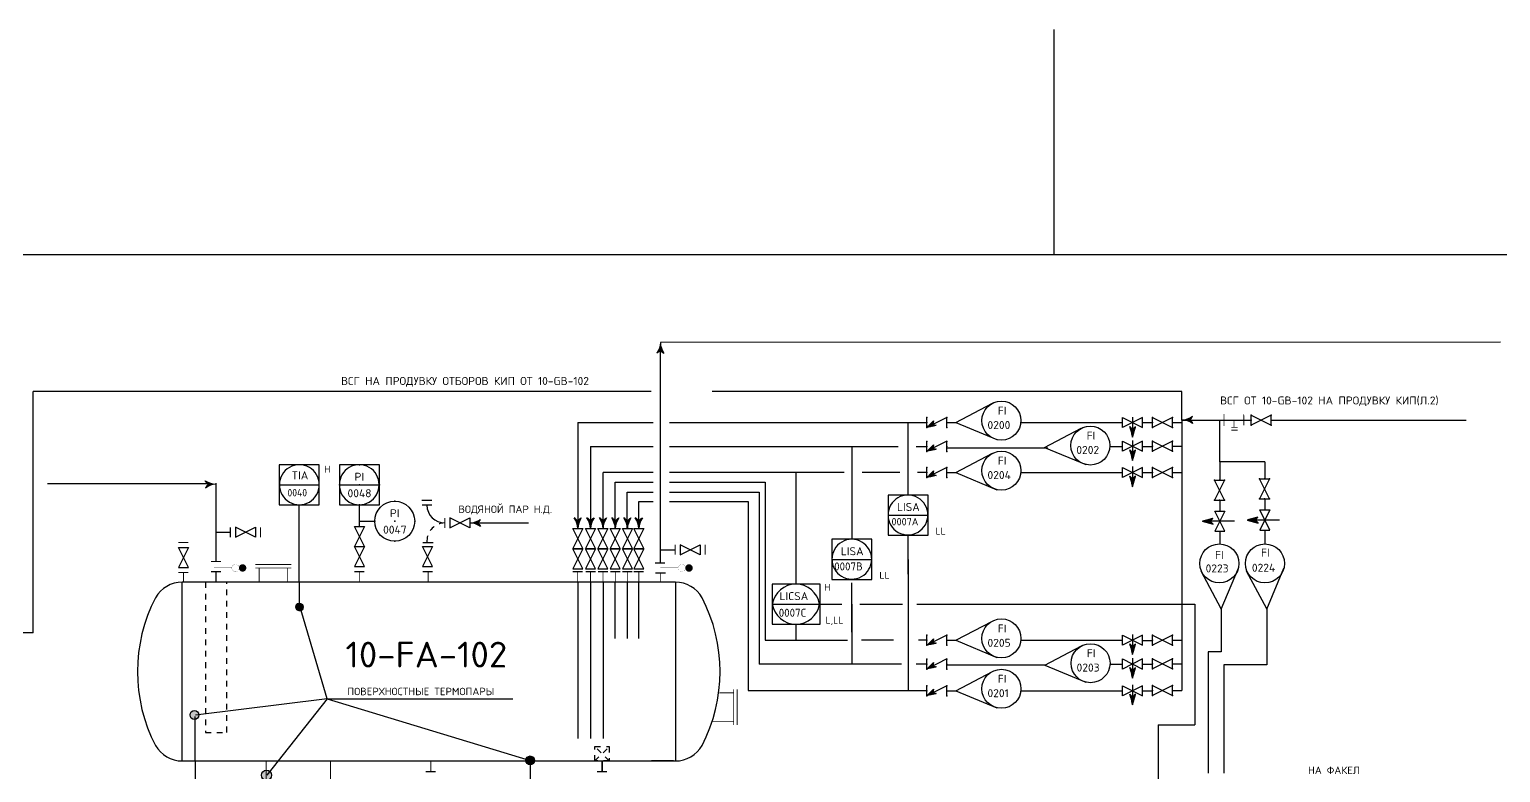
# Model space of a CAD drawing. Extents: x 270 to 589, y 86 to 206.
# Drawn here: x 354.51 to 380.24, y 106.54 to 119.53 of the extents above; entities that cross this region are included whole.
import ezdxf
from ezdxf.enums import TextEntityAlignment as Align

# ---------------------------------------------------------------- set-up
doc = ezdxf.new("R2010")
doc.units = 0
doc.header["$MEASUREMENT"] = 0
for name, pattern in [('DASH', [0.15625, 0.09375, -0.0625]), ('FUTURE', [0.25, 0.1875, -0.0625]), ('SDASH', [0.09375, 0.046875, -0.046875]), ('SOFTWARE', [0.6875, 0.5, -0.1875])]:
    doc.linetypes.add(name, pattern=pattern)
doc.layers.get('0').update_dxf_attribs({"linetype": 'CONTINUOUS'})
doc.layers.get('DEFPOINTS').update_dxf_attribs({"linetype": 'CONTINUOUS'})
for name, color, linetype in [('IN-ATTRIBS', 7, 'CONTINUOUS'), ('IN-EQUIPMENT', 7, 'CONTINUOUS'), ('IN-INST-TAP', 7, 'CONTINUOUS'), ('IN-INSTRUMENT', 7, 'SDASH'), ('IN-MAJ-PROC', 3, 'CONTINUOUS'), ('IN-MIN-PROC', 7, 'CONTINUOUS')]:
    doc.layers.add(name, color=color, linetype=linetype)
doc.styles.add('ATTRIBS', font='SIMPLEX', dxfattribs={"width": 0.8, "height": 0.125})
doc.styles.add('NARROW', font='simplex', dxfattribs={"width": 0.75, "height": 0.1})
doc.styles.add('S1', font='SIMPLEX.shx')
doc.styles.add('SIMPLEX', font='SIMPLEX')

# ---------------------------------------------------------------- blocks, each defined once
blk = doc.blocks.new('BUBTEXT')
at = {"layer": 'IN-ATTRIBS'}
for p in [(0, 0.25), (-0.25, 0), (0, 0), (0.25, 0), (0, -0.25)]:
    blk.add_point(p, dxfattribs=at)
at = {"layer": 'IN-ATTRIBS', "flags": 1}
for tag, style, width, p in [('IDNUM', 'ATTRIBS', 0.8, (0.009, 0.584)), ('DWGNO', 'ATTRIBS', 0.8, (0.003, 0.447)), ('FILENO', 'ATTRIBS', 0.8, (-0.003, 0.311)), ('LOC', 'ATTRIBS', 0.8, (-0.08, -0.422)), ('SIG', 'ATTRIBS', 0.8, (-0.087, -0.563)), ('INSTALL', 'ATTRIBS', 0.8, (-0.087, -0.699)), ('DATE', 'ATTRIBS', 0.8, (-0.088, -0.969)), ('SERV', 'ATTRIBS', 0.8, (-0.083, -0.838)), ('DES', 'NARROW', 0.75, (-0.087, -1.102)), ('CSYS', 'NARROW', 0.75, (-0.087, -1.243))]:
    blk.add_attdef(tag, text='', height=0.1, dxfattribs=dict(at, style=style, width=width)).set_placement(p, align=Align.CENTER)
at = {"layer": 'IN-ATTRIBS', "style": 'ATTRIBS', "flags": 1}
blk.add_attdef('SYSCDI', text='', height=0.1, dxfattribs=at).set_placement((-0.312, 0.312), align=Align.RIGHT)
at = {"layer": 'IN-ATTRIBS', "style": 'ATTRIBS'}
blk.add_attdef('SYSCDV', text='', height=0.1, dxfattribs=at).set_placement((-0.312, 0.141), align=Align.RIGHT)
at = {"layer": 'IN-ATTRIBS', "style": 'S1'}
for tag, p in [('A1', (0.323, 0.115)), ('XT', (0.324, 0.257)), ('A2', (0.323, -0.035)), ('A3', (0.323, -0.185)), ('RES', (0.323, -0.342))]:
    blk.add_attdef(tag, p, '', height=0.1, dxfattribs=at)
for tag, p in [('INSTTYPE', (0, 0.05)), ('TAGNUM', (0.002, -0.156)), ('MD', (0.402, -0.565)), ('SZ', (0.402, -0.696))]:
    blk.add_attdef(tag, text='', height=0.1, dxfattribs=at).set_placement(p, align=Align.CENTER)
blk = doc.blocks.new('VALVTEXT')
at = {"layer": 'IN-ATTRIBS'}
for p in [(0, 0.0625), (0, 0), (0.25, 0.0625), (0.25, 0), (0, -0.0625), (0.25, -0.0625)]:
    blk.add_point(p, dxfattribs=at)
at = {"layer": 'IN-ATTRIBS', "style": 'S1', "flags": 1}
for tag, p in [('IDNUM', (0.125, 0.5625)), ('DWGNO', (0.125, 0.4375)), ('FILENO', (0.125, 0.3125))]:
    blk.add_attdef(tag, text='', height=0.1, dxfattribs=at).set_placement(p, align=Align.CENTER)
at = {"layer": 'IN-ATTRIBS', "style": 'S1'}
for tag, p in [('MODE', (0.125, 0.078125)), ('SIZE', (0.125, -0.1875))]:
    blk.add_attdef(tag, text='', height=0.1, dxfattribs=at).set_placement(p, align=Align.CENTER)

msp = doc.modelspace()

# ---------------------------------------------------------------- hatches: boundary and pattern name
at = {"linetype": 'CONTINUOUS'}
h = msp.add_hatch(dxfattribs=at)
h.set_pattern_fill('ANSI31', color=2, scale=0.0014, style=0)
h.set_pattern_definition([(45, (177.5607955, 104.40487684), (-0.0001237436867, 0.0001237436867), [])])
edge = h.paths.add_edge_path()
edge.add_line((370.212, 112.575), (370.326, 112.687))
edge.add_line((370.326, 112.687), (370.31, 112.627))
edge.add_line((370.31, 112.627), (370.369, 112.611))
edge.add_line((370.369, 112.611), (370.212, 112.578))
h = msp.add_hatch(dxfattribs=at)
h.set_pattern_fill('ANSI31', color=2, scale=0.0014, style=0)
h.set_pattern_definition([(45, (181.48729447, 103.89669642), (-0.0001237436867, 0.0001237436867), [])])
edge = h.paths.add_edge_path()
edge.add_line((373.757, 112.588), (373.803, 112.408))
edge.add_line((373.859, 112.592), (373.806, 112.539))
edge.add_line((373.806, 112.539), (373.757, 112.588))
edge.add_line((373.806, 112.401), (373.859, 112.592))
h = msp.add_hatch(dxfattribs=at)
h.set_pattern_fill('ANSI31', color=2, scale=0.0014, style=0)
h.set_pattern_definition([(45, (177.5607955, 103.98797188), (-0.0001237436867, 0.0001237436867), [])])
edge = h.paths.add_edge_path()
edge.add_line((370.212, 112.158), (370.326, 112.27))
edge.add_line((370.326, 112.27), (370.31, 112.211))
edge.add_line((370.31, 112.211), (370.369, 112.194))
edge.add_line((370.369, 112.194), (370.212, 112.161))
h = msp.add_hatch(dxfattribs=at)
h.set_pattern_fill('ANSI31', color=2, scale=0.0014, style=0)
h.set_pattern_definition([(45, (181.48729447, 103.49030386), (-0.0001237436867, 0.0001237436867), [])])
edge = h.paths.add_edge_path()
edge.add_line((373.757, 112.182), (373.803, 112.002))
edge.add_line((373.859, 112.185), (373.806, 112.133))
edge.add_line((373.806, 112.133), (373.757, 112.182))
edge.add_line((373.806, 111.995), (373.859, 112.185))
h = msp.add_hatch(dxfattribs=at)
h.set_pattern_fill('ANSI31', color=2, scale=0.0014, style=0)
h.set_pattern_definition([(45, (177.5607955, 103.52999336), (-0.0001237436867, 0.0001237436867), [])])
edge = h.paths.add_edge_path()
edge.add_line((370.212, 111.7), (370.326, 111.812))
edge.add_line((370.326, 111.812), (370.31, 111.753))
edge.add_line((370.31, 111.753), (370.369, 111.736))
edge.add_line((370.369, 111.736), (370.212, 111.703))
h = msp.add_hatch(dxfattribs=at)
h.set_pattern_fill('ANSI31', color=2, scale=0.0014, style=0)
h.set_pattern_definition([(45, (181.48729447, 103.03232534), (-0.0001237436867, 0.0001237436867), [])])
edge = h.paths.add_edge_path()
edge.add_line((373.757, 111.724), (373.803, 111.544))
edge.add_line((373.859, 111.727), (373.806, 111.675))
edge.add_line((373.806, 111.675), (373.757, 111.724))
edge.add_line((373.806, 111.537), (373.859, 111.727))
h = msp.add_hatch(dxfattribs=at)
h.set_pattern_fill('ANSI31', color=2, scale=0.0014, angle=-90, style=0)
h.set_pattern_definition([(315, (366.51807988, 303.25188977), (0.0001237436867, 0.0001237436867), [])])
edge = h.paths.add_edge_path()
edge.add_line((375.21, 110.982), (375.029, 110.936))
edge.add_line((375.213, 110.88), (375.161, 110.933))
edge.add_line((375.161, 110.933), (375.21, 110.982))
edge.add_line((375.023, 110.933), (375.213, 110.88))
h = msp.add_hatch(dxfattribs=at)
h.set_pattern_fill('ANSI31', color=2, scale=0.0014, angle=-90, style=0)
h.set_pattern_definition([(315, (367.30673012, 303.27362246), (0.0001237436867, 0.0001237436867), [])])
edge = h.paths.add_edge_path()
edge.add_line((375.998, 111.004), (375.818, 110.958))
edge.add_line((376.002, 110.902), (375.949, 110.954))
edge.add_line((375.949, 110.954), (375.998, 111.004))
edge.add_line((375.811, 110.954), (376.002, 110.902))
h = msp.add_hatch(dxfattribs=at)
h.set_pattern_fill('ANSI31', scale=0.001, style=0)
h.set_pattern_definition([(45, (218.50304629, 91.1489461), (-8.838834765e-05, 8.838834765e-05), [])])
edge = h.paths.add_edge_path()
edge.add_arc((359.236, 109.432), 0.0658, 0, 360)
h = msp.add_hatch(dxfattribs=at)
h.set_pattern_fill('ANSI31', color=2, scale=0.0014, style=0)
h.set_pattern_definition([(45, (177.5607955, 100.59522665), (-0.0001237436867, 0.0001237436867), [])])
edge = h.paths.add_edge_path()
edge.add_line((370.212, 108.765), (370.326, 108.877))
edge.add_line((370.326, 108.877), (370.31, 108.818))
edge.add_line((370.31, 108.818), (370.369, 108.801))
edge.add_line((370.369, 108.801), (370.212, 108.769))
h = msp.add_hatch(dxfattribs=at)
h.set_pattern_fill('ANSI31', color=2, scale=0.0014, style=0)
h.set_pattern_definition([(45, (181.48729447, 100.09755863), (-0.0001237436867, 0.0001237436867), [])])
edge = h.paths.add_edge_path()
edge.add_line((373.757, 108.789), (373.803, 108.609))
edge.add_line((373.859, 108.792), (373.806, 108.74))
edge.add_line((373.806, 108.74), (373.757, 108.789))
edge.add_line((373.806, 108.602), (373.859, 108.792))
h = msp.add_hatch(dxfattribs=at)
h.set_pattern_fill('ANSI31', color=2, scale=0.0014, style=0)
h.set_pattern_definition([(45, (177.5607955, 100.1806787), (-0.0001237436867, 0.0001237436867), [])])
edge = h.paths.add_edge_path()
edge.add_line((370.212, 108.351), (370.326, 108.462))
edge.add_line((370.326, 108.462), (370.31, 108.403))
edge.add_line((370.31, 108.403), (370.369, 108.387))
edge.add_line((370.369, 108.387), (370.212, 108.354))
h = msp.add_hatch(dxfattribs=at)
h.set_pattern_fill('ANSI31', color=2, scale=0.0014, style=0)
h.set_pattern_definition([(45, (181.48729447, 99.68301068), (-0.0001237436867, 0.0001237436867), [])])
edge = h.paths.add_edge_path()
edge.add_line((373.757, 108.375), (373.803, 108.194))
edge.add_line((373.859, 108.378), (373.806, 108.325))
edge.add_line((373.806, 108.325), (373.757, 108.375))
edge.add_line((373.806, 108.188), (373.859, 108.378))
h = msp.add_hatch(dxfattribs=at)
h.set_pattern_fill('ANSI31', color=2, scale=0.0014, style=0)
h.set_pattern_definition([(45, (177.5607955, 99.71448149), (-0.0001237436867, 0.0001237436867), [])])
edge = h.paths.add_edge_path()
edge.add_line((370.212, 107.885), (370.326, 107.996))
edge.add_line((370.326, 107.996), (370.31, 107.937))
edge.add_line((370.31, 107.937), (370.369, 107.921))
edge.add_line((370.369, 107.921), (370.212, 107.888))
h = msp.add_hatch(dxfattribs=at)
h.set_pattern_fill('ANSI31', color=2, scale=0.0014, style=0)
h.set_pattern_definition([(45, (181.48729447, 99.21681346), (-0.0001237436867, 0.0001237436867), [])])
edge = h.paths.add_edge_path()
edge.add_line((373.757, 107.908), (373.803, 107.728))
edge.add_line((373.859, 107.912), (373.806, 107.859))
edge.add_line((373.806, 107.859), (373.757, 107.908))
edge.add_line((373.806, 107.721), (373.859, 107.912))
h = msp.add_hatch(dxfattribs=at)
h.set_pattern_fill('ANSI31', scale=0.001, style=0)
h.set_pattern_definition([(45, (219.25835158, 91.1489461), (-8.838834765e-05, 8.838834765e-05), [])])
edge = h.paths.add_edge_path()
edge.add_arc((357.399, 107.545), 0.0775, 0, 360)
edge = h.paths.add_edge_path()
edge.add_arc((358.659, 106.49), 0.0895, 0, 360)
h = msp.add_hatch(color=7, dxfattribs=at)
edge = h.paths.add_edge_path()
edge.add_arc((363.27, 106.75), 0.0775, 0, 360)

# ---------------------------------------------------------------- linework, layer by layer
at = {"color": 6, "linetype": 'CONTINUOUS'}
msp.add_line((271.084, 115.597), (567.702, 115.597, 0.558), dxfattribs=at)
at = {"color": 3, "linetype": 'CONTINUOUS'}
for p, q in [((380.242, 114.067), (365.547, 114.06)), ((365.549, 110.199), (365.547, 113.983))]:
    msp.add_line(p, q, dxfattribs=at)
at = {"color": 5, "linetype": 'CONTINUOUS'}
for p, q in [((354.581, 108.979), (354.581, 113.202)), ((355.148, 113.202), (354.581, 113.202)), ((365.387, 113.202), (355.148, 113.202)), ((374.667, 113.202), (366.452, 113.202)), ((374.667, 112.703), (375.877, 112.702)), ((375.329, 111.975), (375.329, 112.703)), ((376.227, 112.702), (379.638, 112.702)), ((364.102, 112.66), (365.42, 112.66)), ((365.705, 112.66), (370.21, 112.66)), ((370.56, 112.66), (370.713, 112.66)), ((371.839, 112.66), (373.631, 112.66)), ((374.504, 112.66), (374.667, 112.66)), ((364.326, 112.243), (365.42, 112.243)), ((365.705, 112.243), (369.708, 112.243)), ((370.019, 112.243), (370.21, 112.243)), ((370.56, 112.218), (372.322, 112.218)), ((373.407, 112.243), (373.631, 112.243)), ((374.504, 112.245), (374.667, 112.245)), ((376.116, 111.975), (375.329, 111.975)), ((375.329, 111.975), (375.329, 111.652)), ((376.116, 111.975), (376.116, 111.677)), ((370.56, 111.785), (370.713, 111.785)), ((371.848, 111.785), (373.631, 111.785)), ((374.504, 111.787), (374.667, 111.787)), ((375.329, 111.303), (375.329, 111.108)), ((376.116, 111.327), (376.116, 111.13)), ((375.33, 110.758), (375.33, 110.536)), ((376.116, 110.777), (376.116, 110.536)), ((375.357, 109.395), (375.357, 108.649)), ((376.153, 109.395), (376.153, 108.42)), ((370.56, 108.851), (370.713, 108.851)), ((371.846, 108.851), (373.631, 108.851)), ((374.504, 108.852), (374.667, 108.852)), ((375.357, 108.649), (375.127, 108.649)), ((372.27, 108.418), (370.56, 108.418)), ((373.411, 108.436), (373.631, 108.436)), ((374.504, 108.438), (374.667, 108.438)), ((376.153, 108.42), (375.4, 108.42)), ((370.56, 107.97), (370.713, 107.97)), ((371.854, 107.97), (373.631, 107.97)), ((374.504, 107.971), (374.667, 107.971))]:
    msp.add_line(p, q, dxfattribs=at)
at = {"color": 2}
for p, q in [((370.21, 112.573), (370.21, 112.748)), ((370.56, 112.748), (370.21, 112.573)), ((370.56, 112.573), (370.56, 112.748)), ((370.21, 112.156), (370.21, 112.331)), ((370.56, 112.331), (370.21, 112.156)), ((370.56, 112.156), (370.56, 112.331)), ((370.21, 111.698), (370.21, 111.873)), ((370.56, 111.873), (370.21, 111.698)), ((370.56, 111.698), (370.56, 111.873)), ((370.56, 108.938), (370.21, 108.763)), ((370.21, 108.763), (370.21, 108.938)), ((370.56, 108.763), (370.56, 108.938)), ((370.56, 108.524), (370.21, 108.349)), ((370.21, 108.349), (370.21, 108.524)), ((370.56, 108.349), (370.56, 108.524)), ((370.56, 108.057), (370.21, 107.882)), ((370.21, 107.882), (370.21, 108.057)), ((370.56, 107.882), (370.56, 108.057))]:
    msp.add_line(p, q, dxfattribs=at)
at = {"color": 2, "linetype": 'CONTINUOUS'}
for p, q in [((373.806, 112.754), (373.806, 112.405)), ((370.212, 112.575), (370.326, 112.687)), ((370.369, 112.611), (370.212, 112.578)), ((370.326, 112.687), (370.31, 112.627)), ((370.31, 112.627), (370.369, 112.611)), ((373.757, 112.588), (373.803, 112.408)), ((373.806, 112.539), (373.757, 112.588)), ((373.806, 112.401), (373.859, 112.592)), ((373.859, 112.592), (373.806, 112.539)), ((373.806, 112.549), (373.806, 112.405)), ((370.212, 112.158), (370.326, 112.27)), ((370.369, 112.194), (370.212, 112.161)), ((370.326, 112.27), (370.31, 112.211)), ((370.31, 112.211), (370.369, 112.194)), ((373.757, 112.182), (373.803, 112.002)), ((373.806, 112.133), (373.757, 112.182)), ((373.806, 112.347), (373.806, 111.998)), ((373.806, 111.995), (373.859, 112.185)), ((373.859, 112.185), (373.806, 112.133)), ((370.212, 111.7), (370.326, 111.812)), ((370.369, 111.736), (370.212, 111.703)), ((370.326, 111.812), (370.31, 111.753)), ((370.31, 111.753), (370.369, 111.736)), ((373.757, 111.724), (373.803, 111.544)), ((373.806, 111.675), (373.757, 111.724)), ((373.806, 111.889), (373.806, 111.54)), ((373.806, 111.537), (373.859, 111.727)), ((373.859, 111.727), (373.806, 111.675)), ((375.023, 110.933), (375.213, 110.88)), ((375.587, 110.933), (375.026, 110.933)), ((375.21, 110.982), (375.029, 110.936)), ((375.161, 110.933), (375.21, 110.982)), ((375.213, 110.88), (375.161, 110.933)), ((375.811, 110.954), (376.002, 110.902)), ((376.376, 110.954), (375.815, 110.954)), ((375.998, 111.004), (375.818, 110.958)), ((375.949, 110.954), (375.998, 111.004)), ((376.002, 110.902), (375.949, 110.954)), ((361.574, 110.555), (361.393, 110.554)), ((370.212, 108.765), (370.326, 108.877)), ((370.326, 108.877), (370.31, 108.818)), ((373.806, 108.954), (373.806, 108.606)), ((370.369, 108.801), (370.212, 108.769)), ((370.31, 108.818), (370.369, 108.801)), ((373.806, 108.74), (373.757, 108.789)), ((373.757, 108.789), (373.803, 108.609)), ((373.859, 108.792), (373.806, 108.74)), ((373.806, 108.602), (373.859, 108.792)), ((370.212, 108.351), (370.326, 108.462)), ((370.369, 108.387), (370.212, 108.354)), ((370.326, 108.462), (370.31, 108.403)), ((370.31, 108.403), (370.369, 108.387)), ((373.757, 108.375), (373.803, 108.194)), ((373.806, 108.325), (373.757, 108.375)), ((373.806, 108.539), (373.806, 108.191)), ((373.806, 108.188), (373.859, 108.378)), ((373.859, 108.378), (373.806, 108.325)), ((373.806, 108.073), (373.806, 107.725)), ((370.212, 107.885), (370.326, 107.996)), ((370.369, 107.921), (370.212, 107.888)), ((370.326, 107.996), (370.31, 107.937)), ((370.31, 107.937), (370.369, 107.921)), ((373.757, 107.908), (373.803, 107.728)), ((373.806, 107.859), (373.757, 107.908)), ((373.806, 107.721), (373.859, 107.912)), ((373.859, 107.912), (373.806, 107.859))]:
    msp.add_line(p, q, dxfattribs=at)
at = {"color": 7, "linetype": 'CONTINUOUS'}
for p, q in [((370.713, 112.66), (371.432, 112.36)), ((372.267, 112.223), (372.986, 111.923)), ((370.713, 111.785), (371.432, 111.485)), ((358.882, 111.571), (359.582, 111.571)), ((359.933, 111.571), (360.633, 111.571)), ((369.529, 111.04), (370.229, 111.04)), ((369.879, 110.008), (369.879, 110.687)), ((368.547, 110.267), (369.247, 110.267)), ((369.879, 110.262), (369.879, 107.974)), ((359.233, 109.874), (359.233, 109.498)), ((375.357, 109.401), (375.003, 110.061)), ((375.357, 109.395), (375.657, 110.115)), ((376.153, 109.401), (375.799, 110.061)), ((376.153, 109.395), (376.453, 110.115)), ((359.718, 107.828), (359.247, 109.429)), ((368.899, 108.436), (368.899, 109.484)), ((367.92, 108.853), (367.92, 109.139)), ((370.713, 108.851), (371.432, 108.551)), ((372.27, 108.418), (372.99, 108.118)), ((359.718, 107.828), (357.416, 107.539)), ((359.718, 107.828), (358.667, 106.492)), ((359.718, 107.828), (362.965, 107.828)), ((359.718, 107.828), (363.27, 106.75)), ((370.713, 107.97), (371.432, 107.67)), ((357.409, 106.741), (357.409, 107.521))]:
    msp.add_line(p, q, dxfattribs=at)
at = {"linetype": 'CONTINUOUS'}
msp.add_line((367.504, 109.483), (368.34, 109.483), dxfattribs=at)
at = {"color": 6, "linetype": 'BYBLOCK'}
msp.add_line((365.778, 106.741), (365.39, 106.741), dxfattribs=at)
at = {"color": 3}
for points in [[(365.547, 114.06, -0.150368), (365.484, 113.872)], [(365.547, 113.935, -0.206864), (365.484, 113.872)], [(365.547, 113.935, 0.206864), (365.609, 113.872)], [(357.653, 111.579, -0.206864), (357.588, 111.639, -0.206864)], [(357.778, 111.583, 0.150368), (357.593, 111.514, 0.150368)], [(357.653, 111.579, 0.206864), (357.593, 111.514, 0.206864)]]:
    msp.add_lwpolyline(points, format="xyb", dxfattribs=at)
at = {"color": 2}
for points in [[(373.981, 112.748), (373.631, 112.573), (373.631, 112.748), (373.981, 112.573)], [(374.504, 112.749), (374.154, 112.574), (374.154, 112.749), (374.504, 112.574)], [(376.227, 112.79), (375.877, 112.615), (375.877, 112.79), (376.227, 112.615)], [(373.981, 112.331), (373.631, 112.156), (373.631, 112.331), (373.981, 112.156)], [(374.504, 112.332), (374.154, 112.157), (374.154, 112.332), (374.504, 112.157)], [(373.981, 111.873), (373.631, 111.698), (373.631, 111.873), (373.981, 111.698)], [(374.504, 111.874), (374.154, 111.699), (374.154, 111.874), (374.504, 111.699)], [(376.201, 111.327), (376.026, 111.677), (376.201, 111.677), (376.026, 111.327)], [(375.414, 111.303), (375.239, 111.653), (375.414, 111.653), (375.239, 111.303)], [(375.417, 110.758), (375.242, 111.108), (375.417, 111.108), (375.242, 110.758)], [(376.206, 110.78), (376.031, 111.13), (376.206, 111.13), (376.031, 110.78)], [(358.115, 110.653), (358.465, 110.828), (358.465, 110.653), (358.115, 110.828)], [(360.371, 110.489), (360.196, 110.839), (360.371, 110.839), (360.196, 110.489)], [(364.19, 110.454), (364.015, 110.804), (364.19, 110.804), (364.015, 110.454)], [(364.414, 110.454), (364.239, 110.804), (364.414, 110.804), (364.239, 110.454)], [(364.631, 110.454), (364.456, 110.804), (364.631, 110.804), (364.456, 110.454)], [(364.846, 110.454), (364.671, 110.804), (364.846, 110.804), (364.671, 110.454)], [(365.058, 110.454), (364.883, 110.804), (365.058, 110.804), (364.883, 110.454)], [(365.258, 110.454), (365.083, 110.804), (365.258, 110.804), (365.083, 110.454)], [(357.294, 110.124), (357.119, 110.474), (357.294, 110.474), (357.119, 110.124)], [(360.371, 110.141), (360.196, 110.491), (360.371, 110.491), (360.196, 110.141)], [(361.563, 110.141), (361.388, 110.491), (361.563, 110.491), (361.388, 110.141)], [(364.19, 110.1), (364.015, 110.45), (364.19, 110.45), (364.015, 110.1)], [(364.414, 110.1), (364.239, 110.45), (364.414, 110.45), (364.239, 110.1)], [(364.631, 110.1), (364.456, 110.45), (364.631, 110.45), (364.456, 110.1)], [(364.846, 110.1), (364.671, 110.45), (364.846, 110.45), (364.671, 110.1)], [(365.058, 110.1), (364.883, 110.45), (365.058, 110.45), (364.883, 110.1)], [(365.258, 110.1), (365.083, 110.45), (365.258, 110.45), (365.083, 110.1)], [(365.893, 110.346), (366.243, 110.521), (366.243, 110.346), (365.893, 110.521)], [(373.981, 108.938), (373.631, 108.763), (373.631, 108.938), (373.981, 108.763)], [(374.504, 108.94), (374.154, 108.765), (374.154, 108.94), (374.504, 108.765)], [(373.981, 108.524), (373.631, 108.349), (373.631, 108.524), (373.981, 108.349)], [(374.504, 108.525), (374.154, 108.35), (374.154, 108.525), (374.504, 108.35)], [(373.981, 108.057), (373.631, 107.882), (373.631, 108.057), (373.981, 107.882)], [(374.504, 108.059), (374.154, 107.884), (374.154, 108.059), (374.504, 107.884)]]:
    msp.add_lwpolyline(points, close=True, dxfattribs=at)
at = {"color": 5}
for points in [[(374.667, 112.703, 0.150368), (374.853, 112.769, 0.150368)], [(374.792, 112.705, 0.206864), (374.853, 112.769, 0.206864)], [(374.792, 112.705, -0.206864), (374.856, 112.644, -0.206864)], [(362.215, 110.903, 0.150368), (362.402, 110.966, 0.150368)], [(362.34, 110.903, 0.206864), (362.402, 110.966, 0.206864)], [(362.34, 110.903, -0.206864), (362.402, 110.841, -0.206864)], [(364.102, 110.929, 0.206864), (364.04, 110.991, 0.206864)], [(364.102, 110.804, 0.150368), (364.04, 110.991, 0.150368)], [(364.102, 110.929, -0.206864), (364.165, 110.991, -0.206864)], [(364.326, 110.929, 0.206864), (364.264, 110.991, 0.206864)], [(364.326, 110.804, 0.150368), (364.264, 110.991, 0.150368)], [(364.326, 110.929, -0.206864), (364.389, 110.991, -0.206864)], [(364.544, 110.929, 0.206864), (364.481, 110.991, 0.206864)], [(364.544, 110.804, 0.150368), (364.481, 110.991, 0.150368)], [(364.544, 110.929, -0.206864), (364.606, 110.991, -0.206864)], [(364.759, 110.929, 0.206864), (364.696, 110.991, 0.206864)], [(364.759, 110.804, 0.150368), (364.696, 110.991, 0.150368)], [(364.759, 110.929, -0.206864), (364.821, 110.991, -0.206864)], [(364.97, 110.929, 0.206864), (364.908, 110.991, 0.206864)], [(364.97, 110.804, 0.150368), (364.908, 110.991, 0.150368)], [(364.97, 110.929, -0.206864), (365.033, 110.991, -0.206864)], [(365.17, 110.929, 0.206864), (365.108, 110.991, 0.206864)], [(365.17, 110.804, 0.150368), (365.108, 110.991, 0.150368)], [(365.17, 110.929, -0.206864), (365.233, 110.991, -0.206864)]]:
    msp.add_lwpolyline(points, format="xyb", dxfattribs=at)
at = {"color": 2, "linetype": 'CONTINUOUS', "const_width": 0.014}
for points in [[(375.404, 112.808), (375.404, 112.597)], [(375.58, 112.7), (375.58, 112.576)], [(375.755, 112.792), (375.751, 112.794), (375.751, 112.61)], [(375.645, 112.574), (375.53, 112.574)], [(375.584, 112.525), (375.642, 112.525), (375.584, 112.525), (375.53, 112.525)]]:
    msp.add_lwpolyline(points, dxfattribs=at)
at = {"color": 7}
for points in [[(359.582, 111.517), (359.582, 111.921), (358.882, 111.921), (358.882, 111.517)], [(360.633, 111.517), (360.633, 111.921), (359.933, 111.921), (359.933, 111.517)], [(358.882, 111.517), (358.882, 111.221), (359.582, 111.221), (359.582, 111.517)], [(359.933, 111.517), (359.933, 111.221), (360.633, 111.221), (360.633, 111.517)], [(370.229, 110.986), (370.229, 111.39), (369.529, 111.39), (369.529, 110.986)], [(369.529, 110.986), (369.529, 110.69), (370.229, 110.69), (370.229, 110.986)], [(369.247, 110.213), (369.247, 110.617), (368.547, 110.617), (368.547, 110.213)], [(368.547, 110.213), (368.547, 109.917), (369.247, 109.917), (369.247, 110.213)]]:
    msp.add_lwpolyline(points, dxfattribs=at)
at = {"color": 5}
msp.add_lwpolyline([(361.865, 110.816), (362.215, 110.991), (362.215, 110.816), (361.865, 110.991)], close=True, dxfattribs=at)
at = {"color": 2}
for points, const_width in [([(358.116, 110.18, 1), (358.116, 110.053, 1)], 0.0025), ([(358.241, 110.149, 1), (358.241, 110.084, 1)], 0.065), ([(365.924, 110.18, 1), (365.924, 110.052, 1)], 0.0025), ([(366.049, 110.148, 1), (366.049, 110.083, 1)], 0.065)]:
    msp.add_lwpolyline(points, format="xyb", close=True, dxfattribs=dict(at, const_width=const_width))
at = {"color": 6}
for points, const_width in [([(358.466, 110.178), (359.091, 110.178)], 0.015), ([(358.466, 110.116), (359.091, 110.116)], 0.015), ([(358.529, 109.866), (358.529, 110.116)], 0.015), ([(359.029, 109.866), (359.029, 110.116)], 0.015), ([(357.119, 110.037), (357.294, 110.037)], 0.021), ([(357.206, 109.864), (357.206, 110.037)], 0.015), ([(360.196, 110.053), (360.371, 110.053)], 0.021), ([(360.283, 109.866), (360.283, 110.053)], 0.015), ([(361.388, 110.053), (361.563, 110.053)], 0.021), ([(361.486, 109.866), (361.486, 110.053)], 0.015), ([(364.015, 110.053), (364.19, 110.053)], 0.021), ([(364.102, 109.866), (364.102, 110.053)], 0.015), ([(364.239, 110.053), (364.414, 110.053)], 0.021), ([(364.326, 109.866), (364.326, 110.053)], 0.015), ([(364.456, 110.053), (364.631, 110.053)], 0.021), ([(364.544, 109.866), (364.544, 110.053)], 0.015), ([(364.671, 110.053), (364.846, 110.053)], 0.021), ([(364.759, 109.866), (364.759, 110.053)], 0.015), ([(364.883, 110.053), (365.058, 110.053)], 0.021), ([(364.97, 109.866), (364.97, 110.053)], 0.015), ([(365.083, 110.053), (365.258, 110.053)], 0.021), ([(365.17, 109.866), (365.17, 110.053)], 0.015), ([(366.578, 107.933), (366.828, 107.933)], 0.015), ([(366.828, 107.995), (366.828, 107.37)], 0.015), ([(366.89, 107.995), (366.89, 107.37)], 0.015), ([(366.455, 107.433), (366.828, 107.433)], 0.015), ([(361.619, 106.553), (361.444, 106.553)], 0.021), ([(361.532, 106.741), (361.532, 106.553)], 0.015)]:
    msp.add_lwpolyline(points, dxfattribs=dict(at, const_width=const_width))
at = {"color": 2, "const_width": 0.005}
for points in [[(358.053, 110.117), (357.741, 110.117)], [(365.861, 110.116), (365.549, 110.116)]]:
    msp.add_lwpolyline(points, dxfattribs=at)
at = {"color": 6, "linetype": 'CONTINUOUS', "const_width": 0.016}
msp.add_lwpolyline([(365.547, 109.863), (365.547, 110.025)], dxfattribs=at)
for points in [[(368.34, 109.429), (368.34, 109.833), (367.504, 109.833), (367.504, 109.429)], [(367.504, 109.429), (367.504, 109.133), (368.34, 109.133), (368.34, 109.429)]]:
    msp.add_lwpolyline(points)
at = {"color": 7}
msp.add_circle((360.901, 110.934), 0.35, dxfattribs=at)
at = {"color": 7, "linetype": 'CONTINUOUS'}
for centre, radius in [((359.236, 109.432), 0.0658), ((357.399, 107.545), 0.0775), ((363.27, 106.75), 0.0775), ((358.659, 106.49), 0.0895)]:
    msp.add_circle(centre, radius, dxfattribs=at)
at = {"color": 3}
for centre, start, end in [((365.883, 114.067), 181.3322, 215.5377), ((357.775, 111.919), 236.3725, 270.578)]:
    msp.add_arc(centre, 0.336, start, end, dxfattribs=at)
at = {"color": 5}
for centre, start, end in [((374.666, 112.367), 55.5553, 89.7608), ((362.207, 110.567), 54.4623, 88.6678), ((364.438, 110.796), 144.4623, 178.6678), ((364.662, 110.796), 144.4623, 178.6678), ((364.88, 110.796), 144.4623, 178.6678), ((365.095, 110.796), 144.4623, 178.6678), ((365.306, 110.796), 144.4623, 178.6678), ((365.506, 110.796), 144.4623, 178.6678)]:
    msp.add_arc(centre, 0.336, start, end, dxfattribs=at)
at = {"color": 7}
for centre, start, end in [((359.234, 111.573), 359.6548, 180.3452), ((360.281, 111.573), 359.6296, 180.3704), ((359.234, 111.569), 179.6235, 0.3139), ((360.281, 111.569), 179.5982, 0.3391), ((369.877, 111.042), 359.6296, 180.3704), ((369.877, 111.042), 180.3704, 1.1113), ((368.895, 110.269), 359.6296, 180.3704), ((368.895, 110.269), 178.8887, 359.6296)]:
    msp.add_arc(centre, 0.348, start, end, dxfattribs=at)
for centre, start, end in [((367.918, 109.414), 9.5268, 170.4732), ((367.918, 109.552), 189.5268, 350.4732)]:
    msp.add_arc(centre, 0.419, start, end)
at = {"color": 3}
for points in [[(365.536, 113.98), (365.528, 113.904), (365.523, 113.942), (365.515, 113.891)], [(365.544, 114.02), (365.539, 113.918), (365.536, 113.98), (365.528, 113.904)], [(365.547, 114.06), (365.547, 113.935), (365.544, 114.02), (365.539, 113.918)], [(365.547, 114.06), (365.547, 113.935), (365.55, 114.02), (365.555, 113.918)], [(365.55, 114.02), (365.555, 113.918), (365.558, 113.98), (365.566, 113.904)], [(365.558, 113.98), (365.566, 113.904), (365.571, 113.942), (365.578, 113.891)], [(365.506, 113.906), (365.501, 113.88), (365.484, 113.872)], [(365.523, 113.942), (365.515, 113.891), (365.506, 113.906), (365.501, 113.88)], [(365.571, 113.942), (365.578, 113.891), (365.588, 113.906), (365.593, 113.88)], [(365.588, 113.906), (365.593, 113.88), (365.609, 113.872)], [(357.623, 111.619), (357.597, 111.623), (357.588, 111.639)], [(357.626, 111.537), (357.6, 111.531), (357.593, 111.514)], [(357.66, 111.603), (357.608, 111.609), (357.623, 111.619), (357.597, 111.623)], [(357.662, 111.555), (357.61, 111.546), (357.626, 111.537), (357.6, 111.531)], [(357.698, 111.592), (357.621, 111.596), (357.66, 111.603), (357.608, 111.609)], [(357.699, 111.569), (357.623, 111.559), (357.662, 111.555), (357.61, 111.546)], [(357.738, 111.585), (357.636, 111.586), (357.698, 111.592), (357.621, 111.596)], [(357.738, 111.578), (357.637, 111.57), (357.699, 111.569), (357.623, 111.559)], [(357.778, 111.583), (357.653, 111.579), (357.738, 111.585), (357.636, 111.586)], [(357.778, 111.583), (357.653, 111.579), (357.738, 111.578), (357.637, 111.57)]]:
    msp.add_solid(points, dxfattribs=at)
at = {"color": 5}
for points in [[(374.667, 112.703), (374.792, 112.705), (374.707, 112.707), (374.808, 112.713)], [(374.667, 112.703), (374.792, 112.705), (374.707, 112.7), (374.808, 112.697)], [(374.707, 112.707), (374.808, 112.713), (374.746, 112.716), (374.823, 112.724)], [(374.707, 112.7), (374.808, 112.697), (374.747, 112.693), (374.823, 112.687)], [(374.746, 112.716), (374.823, 112.724), (374.784, 112.729), (374.835, 112.737)], [(374.784, 112.729), (374.835, 112.737), (374.82, 112.747), (374.846, 112.752)], [(374.82, 112.747), (374.846, 112.752), (374.853, 112.769)], [(374.747, 112.693), (374.823, 112.687), (374.785, 112.681), (374.837, 112.674)], [(374.785, 112.681), (374.837, 112.674), (374.821, 112.664), (374.847, 112.66)], [(374.821, 112.664), (374.847, 112.66), (374.856, 112.644)], [(362.215, 110.903), (362.34, 110.903), (362.255, 110.907), (362.356, 110.911)], [(362.215, 110.903), (362.34, 110.903), (362.255, 110.9), (362.356, 110.895)], [(362.255, 110.907), (362.356, 110.911), (362.294, 110.915), (362.371, 110.922)], [(362.255, 110.9), (362.356, 110.895), (362.294, 110.892), (362.371, 110.885)], [(362.294, 110.915), (362.371, 110.922), (362.332, 110.927), (362.383, 110.935)], [(362.332, 110.927), (362.383, 110.935), (362.368, 110.944), (362.394, 110.949)], [(362.368, 110.944), (362.394, 110.949), (362.402, 110.966)], [(364.061, 110.957), (364.056, 110.983), (364.04, 110.991)], [(364.078, 110.921), (364.071, 110.973), (364.061, 110.957), (364.056, 110.983)], [(364.091, 110.883), (364.084, 110.96), (364.078, 110.921), (364.071, 110.973)], [(364.099, 110.844), (364.094, 110.945), (364.091, 110.883), (364.084, 110.96)], [(364.102, 110.804), (364.102, 110.929), (364.099, 110.844), (364.094, 110.945)], [(364.102, 110.804), (364.102, 110.929), (364.106, 110.844), (364.11, 110.945)], [(364.106, 110.844), (364.11, 110.945), (364.114, 110.883), (364.121, 110.96)], [(364.114, 110.883), (364.121, 110.96), (364.126, 110.921), (364.134, 110.973)], [(364.126, 110.921), (364.134, 110.973), (364.144, 110.957), (364.149, 110.983)], [(364.144, 110.957), (364.149, 110.983), (364.165, 110.991)], [(364.285, 110.957), (364.28, 110.983), (364.264, 110.991)], [(364.302, 110.921), (364.295, 110.973), (364.285, 110.957), (364.28, 110.983)], [(364.315, 110.883), (364.308, 110.96), (364.302, 110.921), (364.295, 110.973)], [(364.323, 110.844), (364.318, 110.945), (364.315, 110.883), (364.308, 110.96)], [(364.326, 110.804), (364.326, 110.929), (364.323, 110.844), (364.318, 110.945)], [(364.326, 110.804), (364.326, 110.929), (364.33, 110.844), (364.334, 110.945)], [(364.33, 110.844), (364.334, 110.945), (364.338, 110.883), (364.345, 110.96)], [(364.338, 110.883), (364.345, 110.96), (364.35, 110.921), (364.358, 110.973)], [(364.35, 110.921), (364.358, 110.973), (364.368, 110.957), (364.373, 110.983)], [(364.368, 110.957), (364.373, 110.983), (364.389, 110.991)], [(364.503, 110.957), (364.498, 110.983), (364.481, 110.991)], [(364.52, 110.921), (364.512, 110.973), (364.503, 110.957), (364.498, 110.983)], [(364.533, 110.883), (364.525, 110.96), (364.52, 110.921), (364.512, 110.973)], [(364.541, 110.844), (364.536, 110.945), (364.533, 110.883), (364.525, 110.96)], [(364.544, 110.804), (364.544, 110.929), (364.541, 110.844), (364.536, 110.945)], [(364.544, 110.804), (364.544, 110.929), (364.547, 110.844), (364.552, 110.945)], [(364.547, 110.844), (364.552, 110.945), (364.555, 110.883), (364.563, 110.96)], [(364.555, 110.883), (364.563, 110.96), (364.568, 110.921), (364.575, 110.973)], [(364.568, 110.921), (364.575, 110.973), (364.585, 110.957), (364.59, 110.983)], [(364.585, 110.957), (364.59, 110.983), (364.606, 110.991)], [(364.718, 110.957), (364.713, 110.983), (364.696, 110.991)], [(364.735, 110.921), (364.727, 110.973), (364.718, 110.957), (364.713, 110.983)], [(364.748, 110.883), (364.74, 110.96), (364.735, 110.921), (364.727, 110.973)], [(364.756, 110.844), (364.751, 110.945), (364.748, 110.883), (364.74, 110.96)], [(364.759, 110.804), (364.759, 110.929), (364.756, 110.844), (364.751, 110.945)], [(364.759, 110.804), (364.759, 110.929), (364.762, 110.844), (364.767, 110.945)], [(364.762, 110.844), (364.767, 110.945), (364.77, 110.883), (364.778, 110.96)], [(364.77, 110.883), (364.778, 110.96), (364.783, 110.921), (364.79, 110.973)], [(364.783, 110.921), (364.79, 110.973), (364.8, 110.957), (364.805, 110.983)], [(364.8, 110.957), (364.805, 110.983), (364.821, 110.991)], [(364.929, 110.957), (364.924, 110.983), (364.908, 110.991)], [(364.946, 110.921), (364.939, 110.973), (364.929, 110.957), (364.924, 110.983)], [(364.959, 110.883), (364.952, 110.96), (364.946, 110.921), (364.939, 110.973)], [(364.967, 110.844), (364.962, 110.945), (364.959, 110.883), (364.952, 110.96)], [(364.97, 110.804), (364.97, 110.929), (364.967, 110.844), (364.962, 110.945)], [(364.97, 110.804), (364.97, 110.929), (364.973, 110.844), (364.978, 110.945)], [(364.973, 110.844), (364.978, 110.945), (364.982, 110.883), (364.989, 110.96)], [(364.982, 110.883), (364.989, 110.96), (364.994, 110.921), (365.002, 110.973)], [(364.994, 110.921), (365.002, 110.973), (365.011, 110.957), (365.016, 110.983)], [(365.011, 110.957), (365.016, 110.983), (365.033, 110.991)], [(365.129, 110.957), (365.124, 110.983), (365.108, 110.991)], [(365.146, 110.921), (365.139, 110.973), (365.129, 110.957), (365.124, 110.983)], [(365.159, 110.883), (365.152, 110.96), (365.146, 110.921), (365.139, 110.973)], [(365.167, 110.844), (365.162, 110.945), (365.159, 110.883), (365.152, 110.96)], [(365.17, 110.804), (365.17, 110.929), (365.167, 110.844), (365.162, 110.945)], [(365.17, 110.804), (365.17, 110.929), (365.174, 110.844), (365.178, 110.945)], [(365.174, 110.844), (365.178, 110.945), (365.182, 110.883), (365.189, 110.96)], [(365.182, 110.883), (365.189, 110.96), (365.194, 110.921), (365.202, 110.973)], [(365.194, 110.921), (365.202, 110.973), (365.212, 110.957), (365.217, 110.983)], [(365.212, 110.957), (365.217, 110.983), (365.233, 110.991)], [(362.294, 110.892), (362.371, 110.885), (362.332, 110.879), (362.383, 110.872)], [(362.332, 110.879), (362.383, 110.872), (362.368, 110.862), (362.394, 110.857)], [(362.368, 110.862), (362.394, 110.857), (362.402, 110.841)]]:
    msp.add_solid(points, dxfattribs=at)
at = {"layer": 'DEFPOINTS', "color": 7, "linetype": 'BYBLOCK'}
msp.add_point((357.059, 106.741), dxfattribs=at)
at = {"layer": 'DEFPOINTS', "color": 6, "linetype": 'BYBLOCK'}
for p in [(365.465, 106.741), (365.84, 106.741)]:
    msp.add_point(p, dxfattribs=at)
at = {"layer": 'IN-EQUIPMENT', "color": 5}
msp.add_line((361.377, 111.303), (361.552, 111.303), dxfattribs=at)
at = {"layer": 'IN-EQUIPMENT', "color": 6}
for p, q in [((357.184, 106.741), (357.184, 109.866)), ((365.809, 109.866), (357.184, 109.866)), ((365.809, 109.866), (365.809, 106.741)), ((357.184, 106.741), (365.809, 106.741))]:
    msp.add_line(p, q, dxfattribs=at)
at = {"layer": 'IN-EQUIPMENT', "color": 5, "linetype": 'DASH'}
for p, q in [((357.59, 109.866), (357.59, 107.241)), ((357.965, 107.241), (357.965, 109.866)), ((357.59, 107.241), (357.965, 107.241))]:
    msp.add_line(p, q, dxfattribs=at)
at = {"layer": 'IN-EQUIPMENT', "color": 6, "linetype": 'DASH'}
for p, q in [((364.403, 106.741), (364.653, 106.991)), ((364.653, 106.741), (364.403, 106.991))]:
    msp.add_line(p, q, dxfattribs=at)
at = {"layer": 'IN-EQUIPMENT', "color": 5, "const_width": 0.021}
for points in [[(361.377, 111.216), (361.552, 111.216)], [(361.777, 110.816), (361.777, 110.991)]]:
    msp.add_lwpolyline(points, dxfattribs=at)
at = {"layer": 'IN-EQUIPMENT', "color": 2, "const_width": 0.021}
for points in [[(358.028, 110.828), (358.028, 110.653)], [(358.553, 110.828), (358.553, 110.653)], [(357.119, 110.562), (357.294, 110.562)], [(366.331, 110.521), (366.331, 110.346)]]:
    msp.add_lwpolyline(points, dxfattribs=at)
at = {"layer": 'IN-EQUIPMENT', "color": 3, "const_width": 0.021}
for points in [[(365.806, 110.521), (365.806, 110.346)], [(357.865, 110.228), (357.69, 110.228)], [(365.631, 110.203), (365.456, 110.203)]]:
    msp.add_lwpolyline(points, dxfattribs=at)
at = {"layer": 'IN-EQUIPMENT', "color": 6}
for points, const_width in [([(357.865, 110.053), (357.69, 110.053)], 0.021), ([(365.637, 110.028), (365.462, 110.028)], 0.021), ([(358.653, 106.741), (358.653, 106.303), (359.215, 105.741), (359.778, 106.303), (359.778, 106.741)], 0.015), ([(364.615, 106.553), (364.44, 106.553)], 0.021)]:
    msp.add_lwpolyline(points, dxfattribs=dict(at, const_width=const_width))
at = {"layer": 'IN-EQUIPMENT', "color": 6, "linetype": 'DASH'}
msp.add_lwpolyline([(364.653, 106.741), (364.403, 106.741), (364.403, 106.991), (364.653, 106.991)], close=True, dxfattribs=at)
at = {"layer": 'IN-EQUIPMENT', "color": 6}
for centre, radius, start, end in [((357.184, 109.326), 0.54, 90, 150), ((365.809, 109.326), 0.54, 30, 90), ((359.223, 108.303), 2.82, 152.7143, 207.2857), ((363.771, 108.303), 2.82, 332.7143, 27.2857), ((357.184, 107.281), 0.54, 210, 270), ((365.809, 107.281), 0.54, 270, 330)]:
    msp.add_arc(centre, radius, start, end, dxfattribs=at)
at = {"layer": 'IN-INST-TAP', "color": 5}
for p, q in [((364.102, 112.66), (364.102, 110.804)), ((364.326, 112.243), (364.326, 110.804)), ((364.759, 110.804), (364.759, 111.178)), ((364.969, 110.804), (364.969, 111.161)), ((365.169, 110.804), (365.169, 111.161)), ((364.102, 109.866), (364.102, 107.133)), ((364.326, 109.866), (364.326, 107.133)), ((364.544, 109.866), (364.544, 107.133))]:
    msp.add_line(p, q, dxfattribs=at)
at = {"layer": 'IN-INST-TAP', "color": 7}
for p, q in [((369.881, 111.39), (369.881, 112.66)), ((368.899, 110.617), (368.899, 112.243)), ((367.921, 109.833), (367.921, 111.785)), ((359.232, 109.868), (359.232, 111.221)), ((360.283, 110.839), (360.283, 111.221)), ((360.283, 110.934), (360.551, 110.934)), ((368.898, 108.994), (368.898, 109.856)), ((357.409, 106.741), (357.409, 105.766)), ((363.278, 105.766), (363.278, 106.741))]:
    msp.add_line(p, q, dxfattribs=at)
at = {"layer": 'IN-MAJ-PROC', "color": 5, "linetype": 'CONTINUOUS'}
for p, q in [((373.981, 112.66), (374.156, 112.66)), ((373.981, 112.243), (374.156, 112.243)), ((373.981, 111.785), (374.156, 111.785)), ((354.581, 108.979), (352.426, 108.979)), ((373.981, 108.85), (374.156, 108.85)), ((373.981, 108.436), (374.156, 108.436)), ((373.981, 107.969), (374.156, 107.969))]:
    msp.add_line(p, q, dxfattribs=at)
at = {"layer": 'IN-MAJ-PROC', "color": 3}
for p, q in [((355.148, 111.586), (354.831, 111.586)), ((357.66, 111.588), (355.148, 111.588)), ((357.778, 110.228), (357.778, 111.599))]:
    msp.add_line(p, q, dxfattribs=at)
at = {"layer": 'IN-MAJ-PROC', "color": 6}
msp.add_line((357.778, 109.866), (357.778, 110.053), dxfattribs=at)
at = {"layer": 'IN-MAJ-PROC', "color": 6, "const_width": 0.03}
msp.add_lwpolyline([(364.528, 106.741), (364.528, 106.553)], dxfattribs=at)
at = {"layer": 'IN-MAJ-PROC', "color": 7, "linetype": 'CONTINUOUS'}
for centre in [(371.512, 112.693), (373.067, 112.257), (371.512, 111.818), (375.324, 110.195), (376.12, 110.195), (371.512, 108.884), (373.07, 108.451), (371.512, 108.003)]:
    msp.add_circle(centre, 0.341, dxfattribs=at)
at = {"layer": 'IN-MIN-PROC', "color": 4, "linetype": 'CONTINUOUS'}
msp.add_line((372.433, 115.597, 0.191), (372.434, 119.535), dxfattribs=at)
at = {"layer": 'IN-MIN-PROC'}
for p, q in [((370.713, 112.66), (371.355, 112.996)), ((372.267, 112.223), (372.909, 112.559)), ((370.713, 111.785), (371.355, 112.121)), ((361.465, 110.591), (361.465, 110.555)), ((368.338, 109.483), (368.72, 109.483)), ((369.038, 109.483), (369.542, 109.483)), ((369.494, 109.483), (369.779, 109.483)), ((370.033, 109.483), (374.897, 109.483)), ((370.713, 108.851), (371.355, 109.186)), ((372.27, 108.418), (372.913, 108.753)), ((370.713, 107.97), (371.355, 108.305)), ((374.254, 107.374), (374.894, 107.374))]:
    msp.add_line(p, q, dxfattribs=at)
at = {"layer": 'IN-MIN-PROC', "color": 5}
for p, q in [((374.667, 112.703), (374.667, 113.202)), ((374.667, 112.703), (374.667, 107.971)), ((364.544, 110.804), (364.544, 111.785)), ((365.42, 111.785), (364.544, 111.785)), ((368.761, 111.785), (365.705, 111.785)), ((369.638, 111.785), (369.076, 111.785)), ((369.736, 111.785), (369.563, 111.785)), ((370.21, 111.785), (370.047, 111.785)), ((364.759, 111.619), (365.42, 111.619)), ((364.759, 111.178), (364.759, 111.619)), ((364.969, 111.441), (365.42, 111.441)), ((364.969, 111.365), (364.969, 111.441)), ((365.705, 111.619), (367.381, 111.619)), ((365.705, 111.441), (367.275, 111.441)), ((367.275, 111.441), (367.275, 108.436)), ((367.381, 111.619), (367.381, 108.853)), ((364.969, 111.161), (364.969, 111.365)), ((365.169, 111.278), (365.42, 111.278)), ((365.169, 111.161), (365.169, 111.278)), ((365.705, 111.278), (367.083, 111.278)), ((367.083, 111.278), (367.083, 107.974)), ((362.215, 110.903), (363.243, 110.903)), ((364.759, 108.884), (364.759, 109.866)), ((364.97, 108.884), (364.97, 109.866)), ((365.17, 108.884), (365.17, 109.866)), ((367.381, 108.853), (368.822, 108.853)), ((369.624, 108.852), (369.063, 108.852)), ((370.21, 108.851), (370.061, 108.851)), ((375.127, 108.649), (375.127, 106.527)), ((369.765, 108.436), (367.275, 108.436)), ((370.21, 108.436), (370.019, 108.436)), ((375.4, 108.42), (375.4, 106.527)), ((367.083, 107.974), (370.21, 107.974))]:
    msp.add_line(p, q, dxfattribs=at)
at = {"layer": 'IN-MIN-PROC', "color": 3}
for p, q in [((357.778, 110.741), (358.028, 110.741)), ((365.549, 110.434), (365.799, 110.434))]:
    msp.add_line(p, q, dxfattribs=at)
at = {"layer": 'IN-MIN-PROC', "color": 7}
for p, q in [((374.897, 109.483), (374.897, 107.374)), ((374.254, 107.374), (374.254, 106.319))]:
    msp.add_line(p, q, dxfattribs=at)
at = {"layer": 'IN-MIN-PROC', "color": 5}
msp.add_arc((361.777, 111.216), 0.312, 180, 270, dxfattribs=at)
at = {"layer": 'IN-MIN-PROC', "color": 5, "linetype": 'DASH'}
msp.add_arc((361.777, 110.591), 0.312, 90, 180, dxfattribs=at)

# ---------------------------------------------------------------- block references
at = {"layer": 'IN-INST-TAP', "color": 2, "xscale": 1.4, "yscale": 1.4, "zscale": 1.4}
for p, rotation in [((370.56, 112.66), 180), ((374.504, 112.662), 180), ((376.227, 112.702), 180), ((370.56, 112.243), 180), ((374.504, 112.245), 180), ((370.56, 111.785), 180), ((374.504, 111.787), 180), ((376.113, 111.327), 89.99999999999999), ((375.326, 111.303), 89.99999999999999), ((370.56, 108.851), 180), ((374.504, 108.852), 180), ((370.56, 108.436), 180), ((374.504, 108.438), 180), ((370.56, 107.97), 180), ((374.504, 107.971), 180)]:
    msp.add_blockref('VALVTEXT', p, dxfattribs=dict(at, rotation=rotation))
at = {"layer": 'IN-INSTRUMENT', "color": 7, "xscale": 1.4, "yscale": 1.4, "zscale": 1.4}
msp.add_blockref('BUBTEXT', (360.901, 110.934), dxfattribs=at).add_auto_attribs({'INSTTYPE': 'PI', 'TAGNUM': '0047'})
at = {"layer": 'IN-MIN-PROC', "xscale": 1.4, "yscale": 1.4, "zscale": 1.4}
msp.add_blockref('BUBTEXT', (360.283, 111.571), dxfattribs=at).add_auto_attribs({'INSTTYPE': 'PI', 'TAGNUM': '0048'})

# ---------------------------------------------------------------- texts
at = {"color": 1, "linetype": 'FUTURE', "style": 'SIMPLEX'}
for s, p in [('ВСГ НА ПРОДУВКУ ОТБОРОВ КИП ОТ 10-GB-102', (359.962, 113.316)), ('ВСГ ОТ 10-GB-102 НА ПРОДУВКУ КИП(Л.2)', (375.336, 112.975))]:
    msp.add_text(s, height=0.14, dxfattribs=at).set_placement(p)
at = {"color": 7, "linetype": 'CONTINUOUS', "style": 'S1'}
for s, p in [('FI', (371.448, 112.797)), ('0200', (371.268, 112.546)), ('FI', (373.002, 112.36)), ('0202', (372.822, 112.11)), ('FI', (371.448, 111.922)), ('0204', (371.268, 111.671)), ('FI', (371.448, 108.987)), ('0205', (371.268, 108.737)), ('FI', (373.006, 108.555)), ('0203', (372.826, 108.304)), ('FI', (371.448, 108.107)), ('0201', (371.268, 107.856))]:
    msp.add_text(s, height=0.14, dxfattribs=at).set_placement(p)
at = {"color": 1, "linetype": 'CONTINUOUS', "style": 'S1'}
for s, p in [('ВОДЯНОЙ ПАР Н.Д.', (362.015, 111.078)), ('НА ФАКЕЛ', (376.873, 106.513))]:
    msp.add_text(s, height=0.13, dxfattribs=at).set_placement(p)
at = {"color": 7, "linetype": 'DASH', "style": 'S1'}
for s, p in [('FI', (375.248, 110.272)), ('FI', (376.052, 110.314)), ('0223', (375.083, 110.038)), ('0224', (375.892, 110.05))]:
    msp.add_text(s, height=0.14, dxfattribs=at).set_placement(p)
at = {"color": 7, "linetype": 'SOFTWARE', "style": 'S1'}
for s, height, p in [('LICSA', 0.14, (367.63, 109.553)), ('H', 0.12, (368.412, 109.717))]:
    msp.add_text(s, height=height, dxfattribs=at).set_placement(p)
at = {"color": 7, "linetype": 'SOFTWARE', "style": 'S1', "width": 0.95}
msp.add_text('0007C', height=0.14, dxfattribs=at).set_placement((367.618, 109.263))
at = {"color": 4, "linetype": 'CONTINUOUS', "style": 'SIMPLEX'}
msp.add_text('10-FA-102', height=0.45, dxfattribs=at).set_placement((360.04, 108.376))
at = {"color": 7, "linetype": 'FUTURE', "style": 'S1'}
msp.add_text('ПОВЕРХНОСТНЫЕ ТЕРМОПАРЫ', height=0.13, dxfattribs=at).set_placement((360.072, 107.891))
at = {"layer": 'IN-MIN-PROC', "style": 'SIMPLEX'}
for s, height, p in [('TIA', 0.14, (359.097, 111.666)), ('H', 0.12, (359.667, 111.783)), ('LISA', 0.14, (369.685, 111.112)), ('LL', 0.12, (370.359, 110.701)), ('LISA', 0.14, (368.703, 110.339)), ('LL', 0.12, (369.377, 109.928)), ('L,LL', 0.12, (368.435, 109.144))]:
    msp.add_text(s, height=height, dxfattribs=at).set_placement(p)
for s, height, width, p in [('0040', 0.13, 0.9, (359.026, 111.367)), ('0007A', 0.13, 0.95, (369.59, 110.861)), ('0007B', 0.14, 0.95, (368.587, 110.073))]:
    msp.add_text(s, height=height, dxfattribs=dict(at, width=width)).set_placement(p)

doc.saveas('drawing.dxf')
